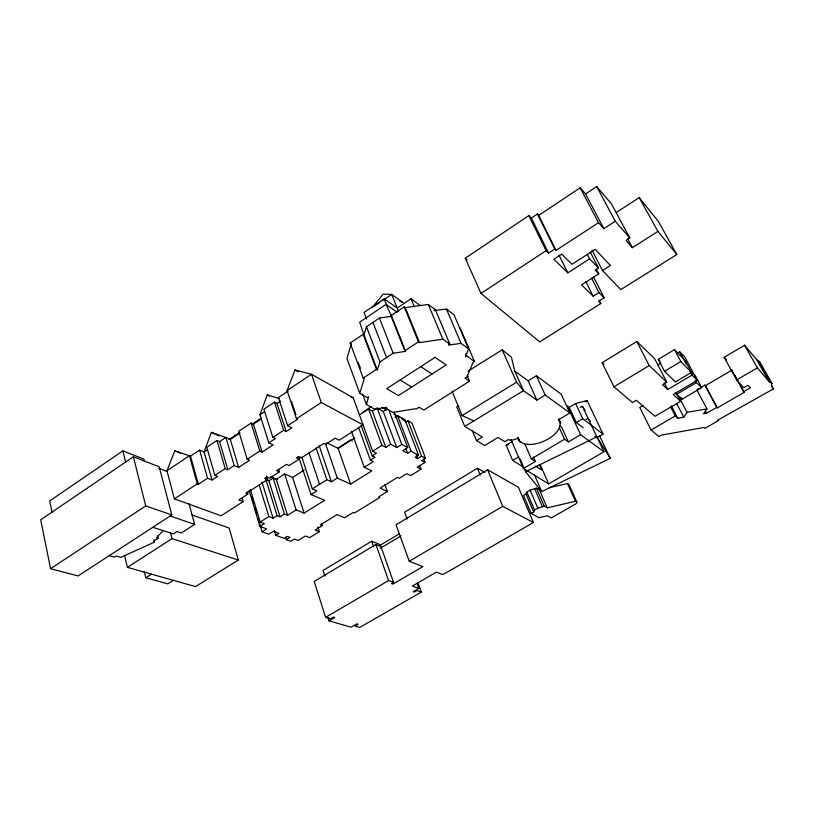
<?xml version="1.0" encoding="UTF-8"?>
<svg xmlns="http://www.w3.org/2000/svg" width="814" height="814" viewBox="0 0 814 814"><rect width="100%" height="100%" fill="white"/><g stroke="black" fill="none" stroke-linecap="round" stroke-linejoin="round"><path stroke-width="1.22" d="M558.872 418.884C568.304 435.521 523.758 455.199 517.582 437.525M366.422 404.527L368.549 396.856L367.338 397.639L359.727 393.284L346.968 358.557L351.261 343.712L350.162 343.02L363.146 334.33L363.95 334.859L377.269 369.892L379.975 361.925L393.182 353.245L405.626 351.333L391.697 316.3L386.05 304.385L359.676 322.161L363.95 334.859L366.493 326.729L379.426 318.06L391.697 316.3L390.903 315.751L404.232 306.837L405.28 307.59L419.505 342.602L442.847 339.204L449.867 344.18L448.595 345.014L461.09 343.416L468.63 348.85L465.404 356.888L466.768 356.013L474.46 361.467L473.117 362.322L467.49 375.661L468.152 376.119L464.967 378.134L469.505 381.206L423.87 410.053L419.108 407.204L416.025 409.167L415.323 408.75L395.044 412.077L393.762 412.902L385.419 408.119L386.721 407.285L374.694 409.188L366.422 404.527L362.495 393.884M359.727 393.284L364.306 378.734L363.197 378.083L350.162 343.02M234.218 465.516L227.839 469.688L219.617 441.646L216.982 440.486L206.797 447.273L214.845 475.376L217.501 476.444L212.057 480.006L204.08 451.974L211.345 432.356L225.885 437.464L234.218 465.516L238.644 467.378L249.542 460.276L247.222 459.269L238.716 431.257L251.099 423.026L259.808 451.048L262.108 452.075L273.178 444.851L268.854 442.857L259.981 414.784L267.267 394.861L279.09 398.595M212.057 480.006L207.57 478.235L198.331 484.289L190.517 456.166L174.786 450.814L166.962 470.726L174.41 498.85L221.042 515.781L243.162 501.628L238.817 499.949L247.812 494.179L245.95 493.447L267.582 479.558L264.713 478.347L266.799 477.014L269.546 478.174L279.365 471.866L276.638 470.685L286.477 464.356L289.184 465.567L299.135 459.177L296.449 457.946L298.575 456.573L301.384 457.865L323.83 443.457L325.58 444.312L335.103 438.207L339.133 440.232L363.075 424.918L321.296 402.513L311.487 374.277L294.994 369.983L287.088 390.557L296.489 418.783L297.497 419.291L287.668 425.732L278.429 397.537L288.095 391.096L287.088 390.557L311.487 374.277L353.195 397.741L372.639 451.251L376.485 453.215L372.191 455.911L361.182 425.519M526.017 493.996L526.841 492.043L530.097 490.14L536.416 488.125L539.479 489.926L547.242 507.844L575.437 501.282L576.912 502.177L576.17 503.673L551.261 517.938L547.323 515.75L538.98 517.704L531.155 513.441L523.504 495.461L526.017 493.996L533.689 511.975L531.155 513.441M533.689 511.975L534.544 510.052L537.83 508.15L544.2 506.105L547.242 507.844M670.594 406.929L675.233 415.964L677.777 418.213L683.75 417.175L686.996 412.342L706.928 408.882L696.855 389.896L698.829 388.654M706.928 408.882L703.53 413.777L706.593 413.247L716.758 407.366L717.317 407.906L744.23 392.358L737.474 380.128M758.841 362.515L759.564 361.508L756.949 359.951L744.586 345.238L724.155 357.315L736.65 379.935L743.782 387.708L748.025 385.246L750.315 387.779L743.599 391.666L731.298 369.403M759.564 361.508L772.11 383.567L771.367 384.564L773.3 388.97L717.582 420.238L718.121 420.757L704.904 428.337L703.957 427.462L661.416 435.114L658.964 436.538L651.068 430.046L639.804 407.458L643.05 405.535M371.998 307.733L383.191 294.108L391.717 294.414L403.032 302.554L399.521 301.058M189.072 503.835L194.648 524.409L181.268 533.007L176.892 531.552L173.229 533.913L163.166 530.616L156.41 537.789L158.15 538.349L157.55 535.958M144.495 461.518L143.875 459.086L122.853 450.864L49.695 500.956L52.004 512.087M133.384 456.766L40.7 519.8L50.57 568.721L78.113 575.936L171.805 514.947L159.198 466.798L133.384 456.766L145.716 505.911L171.805 514.947M420.136 305.454L411.009 298.779L397.191 308.038L384.177 298.83L364.051 312.434L366.605 319.078M374.074 306.339L379.263 302.828M382.377 300.722L391.717 294.414L398.514 311.314M599.165 300.244L600.834 303.541L539.702 341.87L480.993 293.416L465.252 258.221L528.866 215.578L531.359 218.05L548.575 253.083L554.782 249.043L556.033 250.346L598.534 222.7L603.866 228.663L615.262 221.235L629.822 238.024L626.027 240.425L632.376 247.67L657.926 231.41L676.821 254.528L620.828 289.621L602.472 270.513L592.043 250.234M363.044 412.179L371.265 406.654M166.962 470.726L189.438 455.728L197.242 483.872L198.331 484.289M190.517 456.166L199.623 450.101L204.08 451.974L207.651 449.593M531.359 218.05L537.423 214.021L538.695 215.374L580.189 187.8L585.602 193.976L596.713 186.559L611.497 203.938L629.822 238.024M287.668 425.732L291.89 427.798L286.162 431.542L277.004 403.459L274.481 402.177L263.889 409.239L272.863 437.372L275.417 438.573L268.854 442.857M219.617 441.646L225.885 437.464L230.301 439.438L238.644 467.378M259.981 414.784L264.591 411.721M277.004 403.459L280.759 400.956M337.769 448.341L350.264 440.028L352.381 441.015M229.039 439.56L239.438 432.651M251.913 424.369L261.274 418.162M230.301 439.438L240.049 432.967M251.099 423.026L253.398 424.114L261.314 418.854M449.867 344.18L435.358 309.696L434.106 310.531L446.448 309.096L454.019 314.794L468.63 348.85M50.57 568.721L145.716 505.911M480.993 293.416L546.102 250.702L548.575 253.083M174.41 498.85L197.242 483.872M296.489 418.783L321.296 402.513M363.197 378.083L376.465 369.393L377.269 369.892M390.903 315.751L404.833 350.814L418.457 341.89L419.505 342.602M214.845 475.376L225.193 468.589L227.839 469.688M272.863 437.372L283.638 430.321L286.162 431.542M247.222 459.269L259.808 451.048M616.31 212.485L639.194 197.609L658.434 221.54L676.821 254.528M158.15 538.349L153.643 541.259L154.558 542.093L120.798 557.376L116.168 556.033L114.418 557.173L109.239 555.677M602.472 270.513L610.368 265.476L595.207 249.349L571.947 264.296L561.752 254.121L553.917 259.239L567.806 272.853L589.601 258.832L598.402 267.948L595.115 270.044L598.768 273.85L581.552 284.849L593.182 296.225L598.941 292.592L604.161 297.832L598.575 301.353L600.834 303.541M359.412 414.875L368.569 408.984L372.385 411.111L385.816 447.354L390.679 444.302L396.805 447.547L401.821 444.413L407.733 447.588L402.737 450.702L407.692 453.327L411.111 451.2L418.538 455.179L415.15 457.275L417.572 458.567L421.571 456.094L425.549 458.231L421.571 460.683L424.949 462.474L417.185 467.256L421.021 469.24L410.643 475.61L406.776 473.656L399.298 478.256L397.517 477.38L380.107 488.105L387.383 491.524L378.571 496.916L379.792 497.486L354.497 512.993L353.235 512.454L344.627 517.745L337.067 514.611L320.319 524.928L322.222 525.671L315.14 530.026L319.342 531.654L309.625 537.616L305.392 536.029L298.209 540.445L294.434 539.061L290.781 541.31L286.294 539.682L285.541 537.26M124.552 555.301L127.391 567.358L172.069 538.644L238.319 560.052L229.172 528.062L192.043 514.947M372.385 411.111L377.157 408.048L383.272 411.518L396.805 447.547M301.088 457.153L299.176 458.374L311.04 494.536L324.644 500.315L304.11 513.105L296.143 509.92L284.686 473.982L276.261 479.375L273.128 478.042L268.895 480.759L266.9 479.924M383.272 411.518L387.199 409.004M284.686 473.982L292.623 477.442L304.273 470.014M327.116 442.948L338.186 448.402L354.772 437.83M395.004 417.155L397.507 415.567L404.945 419.81L418.538 455.179M144.261 571.621L145.757 577.747L151.435 574.145M406.013 422.049L407.967 420.818L411.955 423.097L425.549 458.231M301.862 457.254L312.291 488.888L326.852 479.721L331.39 481.766L337.301 478.052L350.61 484.137L371.784 470.94L364.275 467.297L351.414 431.278M250.366 489.397L260.175 522.008L268.864 516.544L273.056 518.142L277.086 515.618L280.077 516.778L284.401 514.072L287.556 515.303L296.143 509.92M372.639 451.251L381.99 445.36L385.816 447.354M173.413 580.351L167.816 583.862L145.757 577.747M249.084 490.303L259.92 526.393L264.397 523.585L260.175 522.008M311.04 494.536L316.88 490.873L312.291 488.888M358.598 427.543L370.38 460.175L374.969 457.305L372.191 455.911M458.658 405.616L456.695 406.858L464.743 426.434L482.356 436.996L476.465 440.628L472.252 430.464M467.979 371.164L502.167 349.837L511.416 357.193L514.784 371.113L523.534 390.689L536.874 400.112L545.177 395.034L569.902 412.932L558.363 419.943L560.378 422.171M364.275 467.297L373.311 461.64L370.38 460.175M258.201 518.63L262.159 531.776L266.748 528.896L259.92 526.393M274.328 530.586L275.783 535.307L278.907 533.363L273.382 531.339L268.813 534.188L262.159 531.776M238.319 560.052L195.564 586.599L127.391 567.358M514.784 371.113L528.174 380.83L536.375 375.742L561.212 394.22L569.902 412.932M464.743 426.434L523.534 390.689L516.595 382.224L502.167 349.837M286.294 539.682L289.957 537.413L287.25 536.426L284.137 538.349L275.783 535.307M452.075 391.269L462.098 415.557L516.595 382.224M602.116 362.708L636.833 341.504L654.619 358.689L666.788 382.183L662.545 384.676L667.734 389.519L692.093 375.091L697.283 380.342L673.239 394.485L680.606 401.302L654.975 416.3L636.273 400.295L632.509 402.533L613.949 386.803L602.116 362.708L603.988 364.346M485.032 472.547L477.431 468.274L404.629 512.199L407.142 519.006M524.328 467.623L512.657 460.439L506.176 445.258L512.23 441.615M511.039 439.601L523.483 468.477L548.656 483.923L603.978 451.729L580.626 434.707L567.195 405.789L569.24 407.346L575.61 403.51L587.118 400.549L603.072 434.137L596.825 437.81L594.871 436.355M613.949 386.803L649.196 365.588L666.788 382.183M657.783 364.947L660.907 363.064M676.556 353.663L679.68 351.78L684.95 357.214L697.283 380.342M417.144 583.709L418.834 588.39L412.372 586.049L436.406 572.15L442.49 574.542L446.794 572.415L533.404 522.507L518.437 487.271L487.606 469.78L396.042 524.796L409.239 561.233L422.883 566.595L392.847 584.096L391.463 583.597L393.579 582.366L380.952 546.469L375.936 544.474L314.224 581.41L325.61 617.358L330.515 618.772L333.445 617.063L334.819 617.47L328.988 620.858L327.859 617.287M585.073 401.78L587.118 400.549M658.282 359.33L674.501 349.613L685.185 360.673L691.442 372.425L675.406 381.919L664.489 371.286L658.282 359.33L659.971 360.999M381.084 544.963L371.713 541.229L323.056 570.441L324.857 576.037M379.11 545.879L399.409 533.75M380.26 548.26L400.976 535.897M512.657 460.439L518.772 456.807M569.24 407.346L576.312 422.547L582.743 418.722L603.072 434.137M664.489 371.286L680.84 361.558L691.442 372.425M676.515 394.424L696.377 382.59L701.688 387.606L682 399.287L676.515 394.424L675.427 392.317M524.989 444.281L531.369 458.893L564.56 439.234L568.396 441.931L580.626 434.707M523.483 468.477L535.378 461.446L533.424 456.969M700.834 387.474L704.853 385.124L705.412 385.683L717.317 407.906M705.412 385.683L731.949 370.126M409.239 561.233L502.747 506.369L533.404 522.507M325.61 617.358L388.563 580.565L393.579 582.366M736.65 379.935L757.376 367.857L769.515 382.081L772.11 383.567M651.068 430.046L675.233 415.964M418.834 588.39L413.176 591.646L414.387 592.073L417.043 590.537L421.326 592.073L417.958 582.793M421.326 592.073L359.778 627.441L355.067 626.078L358.17 624.287L356.786 623.89L351.078 627.177L328.988 620.858M580.219 407.397L582.427 406.298L585.073 410.49M585.958 419.505L588.146 418.427L590.374 421.296M525.569 471.703L596.825 436.833L610.246 458.343L541.727 491.595L525.569 471.703L524.074 468.233M506.176 445.258L508.536 444.485M549.216 487.708L567.49 483.557L568.976 484.483L576.912 502.177M405.28 307.59L428.317 304.477L435.358 309.696M350.895 397.12L353.195 397.741M152.788 527.319L163.166 530.616M170.207 515.984L194.648 524.409M158.801 468.284L166.87 471.418M174.786 450.814L180.535 453.174M270.452 476.841L277.401 479.711M211.345 432.356L219.414 435.948M462.098 415.557L473.697 420.879M267.267 394.861L269.475 396.001M381.929 407.519L386.294 409.941M393.945 414.163L399.399 417.185M401.587 418.396L406.328 422.222M294.994 369.983L298.321 371.835M476.465 440.628L484.757 445.563L497.985 437.433L504.873 441.687L508.475 439.499L509.717 440.272L513.308 439.906L518.416 438.217L519.057 441.086M400.132 379.975L411.65 387.098M535.561 466.117L541.87 470.085L539.367 464.397M531.369 458.893L535.378 461.446M420.757 366.646L432.041 374.013M404.833 350.814L405.626 351.333M386.05 304.385L397.191 312.21M559.818 425.987L561.752 427.381L568.396 441.931M576.312 422.547L583.15 427.635M465.252 258.221L467.165 259.849M691.981 372.68L695.543 376.088L701.688 387.606M743.599 391.666L744.23 392.358M724.155 357.315L726.576 360.002M759.472 363.624L768.864 380.158M756.949 359.951L769.515 382.081M771.438 385.683L773.3 388.97M744.586 345.238L757.376 367.857M639.194 197.609L657.926 231.41M735.022 375.681L736.253 377.899M627.686 238.94L632.376 247.67M704.853 385.124L716.758 407.366M596.713 186.559L615.262 221.235M695.258 380.484L696.377 382.59M679.68 351.78L686.182 363.99M689.723 370.655L692.093 375.091M674.501 349.613L680.84 361.558M705.423 411.019L706.593 413.247M585.602 193.976L603.866 228.663M580.189 187.8L598.534 222.7M680.911 397.191L682 399.287M678.215 395.451L686.996 412.342M676.078 392.592L680.606 401.302M676.78 403.693L683.75 417.175M664.295 382.855L667.734 389.519M671.408 405.83L677.777 418.213M636.833 341.504L649.196 365.588M590.272 252.116L598.402 267.948M596.469 269.353L598.768 273.85M587.342 254.416L589.601 258.832M593.498 276.862L604.161 297.832M591.615 278.154L598.941 292.592M585.907 281.786L593.182 296.225M559.025 255.158L567.806 272.853M538.695 215.374L556.033 250.346M537.423 214.021L554.782 249.043M528.866 215.578L546.102 250.702M599.379 435.378L610.246 458.343M597.11 437.159L603.978 451.729M582.427 406.298L596.825 436.833M575.61 403.51L582.743 418.722M558.76 419.2L560.765 423.585M536.375 375.742L545.177 395.034M559.432 427.981L564.56 439.234M528.174 380.83L536.874 400.112M567.49 483.557L575.437 501.282M759.35 363.654L760.357 365.913M540.293 464.896L548.656 483.923M534.32 474.542L541.727 491.595M518.091 437.851L520.004 442.246M536.416 488.125L544.2 506.105M534.778 489.072L542.551 507.061M520.085 458.974L523.117 466.015M530.097 490.14L537.83 508.15M460.022 327.828L474.46 361.467M526.841 492.043L534.544 510.052M465.771 353.673L466.768 356.013M446.448 309.096L461.09 343.416M467.083 375.478L469.505 381.206M428.317 304.477L442.847 339.204M487.606 469.78L502.747 506.369M411.009 298.779L414.326 306.847M477.431 468.274L480.229 475.111M404.232 306.837L418.457 341.89M384.177 298.83L386.823 305.474M379.426 318.06L393.182 353.245M372.944 322.405L386.569 357.59M423.595 458.974L424.949 462.474M407.967 420.818L421.571 456.094M416.219 455.036L417.572 458.567M366.493 326.729L379.975 361.925M419.678 465.75L421.021 469.24M397.507 415.567L411.111 451.2M394.098 411.772L407.733 447.588M363.146 334.33L376.465 369.393M405.891 448.575L407.692 453.327M388.624 409.534L401.821 444.413M377.157 408.048L390.679 444.302M358.211 362.393L360.388 368.223M368.569 408.984L381.99 445.36M384.849 484.564L387.383 491.524M375.936 544.474L388.563 580.565M371.713 541.229L373.677 546.835M338.186 448.402L350.61 484.137M325.702 444.19L337.301 478.052M319.108 445.584L331.39 481.766M316.168 448.076L326.852 479.721M308.994 452.676L319.556 484.32M291.616 401.668L295.93 414.591M321.438 523.27L322.222 525.671M298.362 456.807L299.135 459.177M317.775 526.861L319.342 531.654M274.481 402.177L283.638 430.321M292.623 477.442L304.11 513.105M278.622 469.495L279.365 471.866M276.261 479.375L287.556 515.303M273.128 478.042L284.401 514.072M253.398 424.114L262.108 452.075M268.895 480.759L280.077 516.778M266.483 476.007L267.582 479.558M265.903 479.507L277.086 515.618M261.966 482.041L273.056 518.142M259.259 485.134L268.864 516.544M251.74 497.11L253.53 503.083M254.975 507.865L256.766 513.848M247.1 491.819L247.812 494.179M242.114 498.097L243.162 501.628M216.982 440.486L225.193 468.589M199.623 450.101L207.57 478.235M170.502 532.6L172.069 538.644M153.968 539.713L154.558 542.093M122.853 450.864L125.651 462.24M435.083 357.377L386.742 388.634L398.402 395.604L446.214 364.916L435.083 357.377"/></g></svg>
